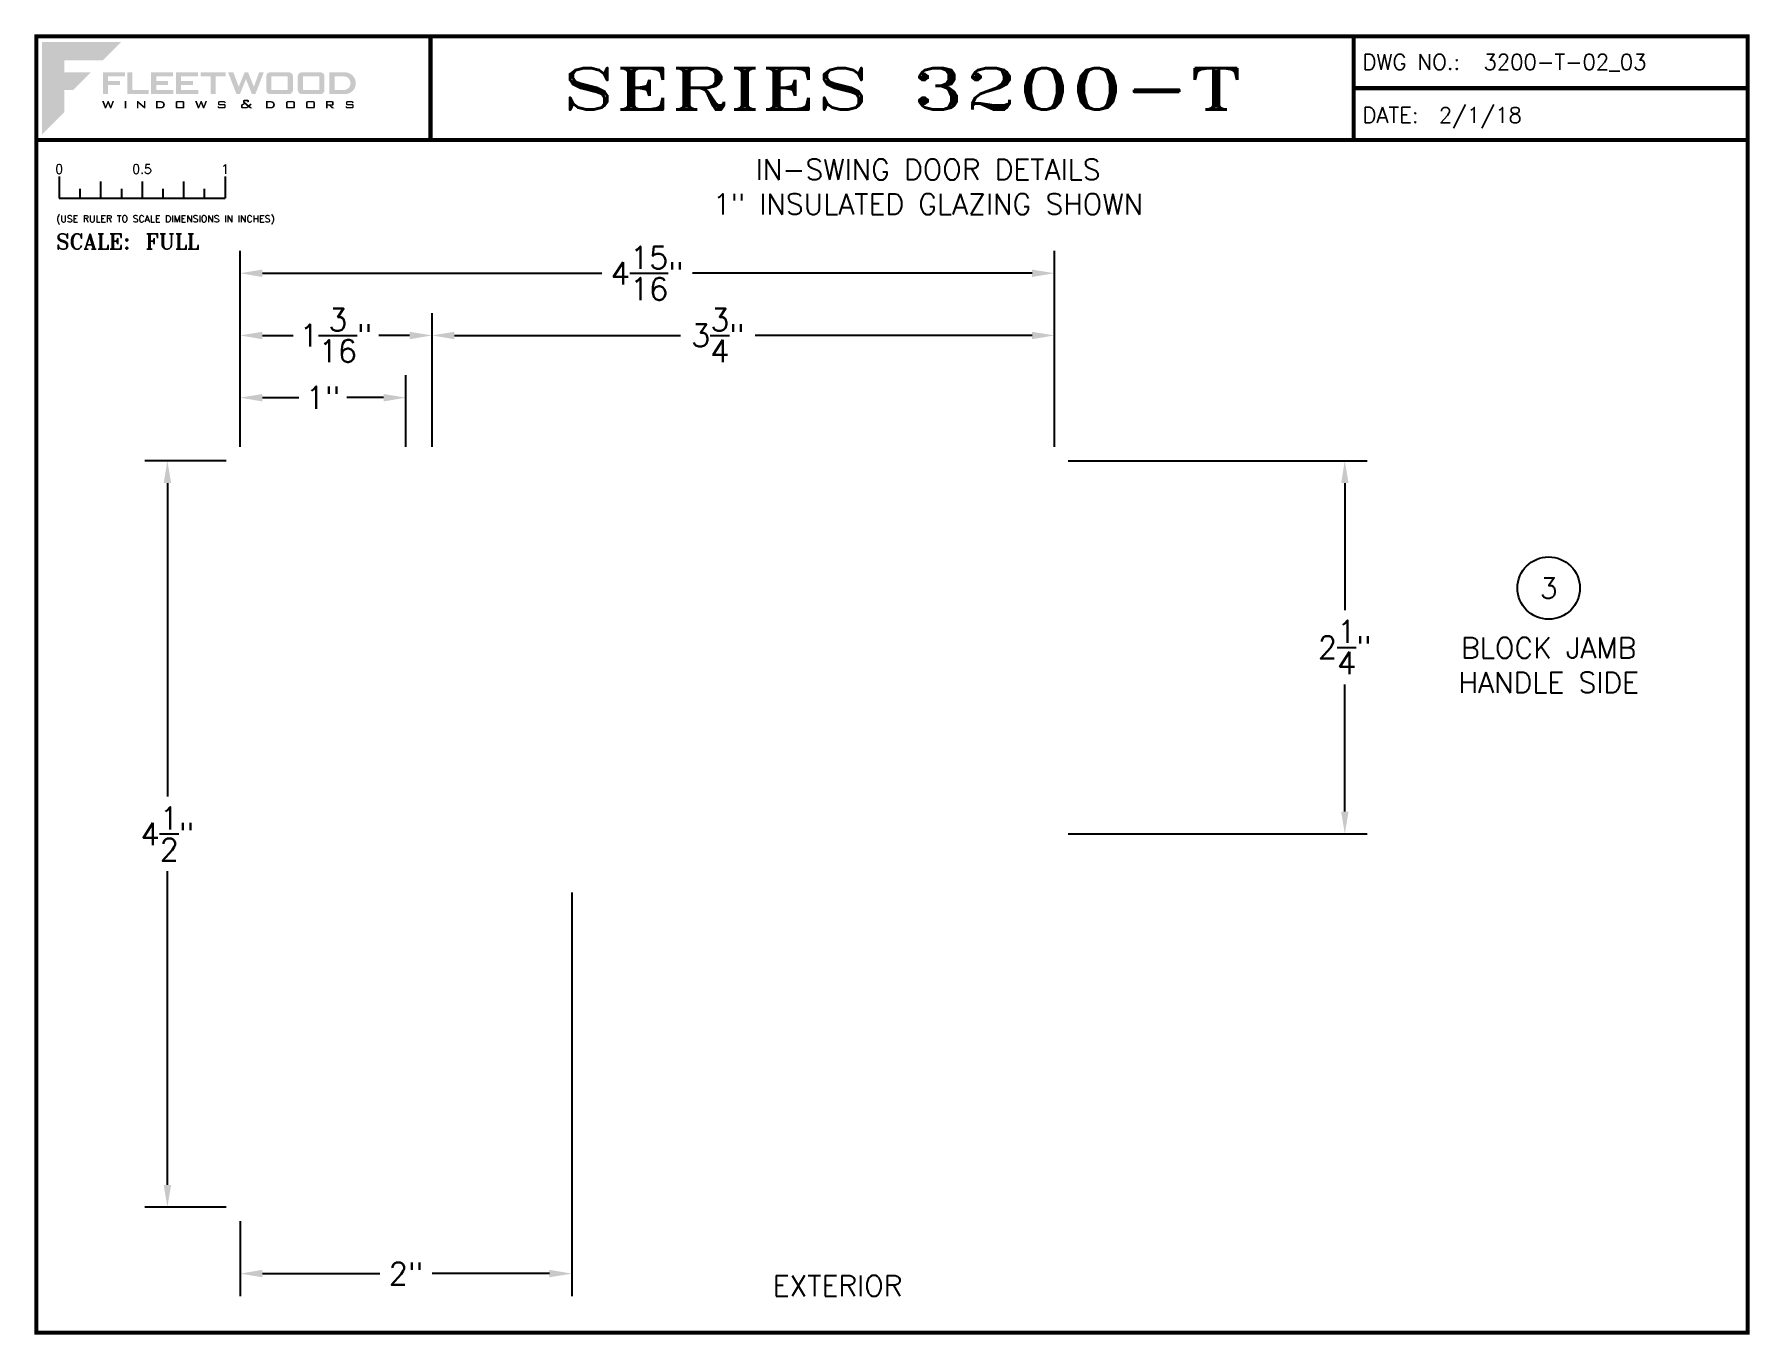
# Paper-space layout 'DETAIL 3' of a CAD drawing. Extents: x 0.1 to 10.5, y 0.1 to 7.9.
import ezdxf
from ezdxf.enums import TextEntityAlignment as Align

# ---------------------------------------------------------------- set-up
doc = ezdxf.new("R2010")
doc.units = 0
doc.header["$MEASUREMENT"] = 0
doc.layers.get('0').update_dxf_attribs({"linetype": 'CONTINUOUS'})
doc.layers.get('DEFPOINTS').update_dxf_attribs({"linetype": 'CONTINUOUS'})
for name, color, linetype in [('Ballons', 7, 'CONTINUOUS'), ('DIM', 7, 'CONTINUOUS'), ('TEXT', 7, 'CONTINUOUS')]:
    doc.layers.add(name, color=color, linetype=linetype)
doc.layers.add('VP', color=40, linetype='CONTINUOUS', plot=False)
doc.layers.get('VP').off()
doc.styles.add('ROMANS', font='romans')
doc.styles.add('ROMANT', font='romant')
doc.styles.add('SIMPLEX-094', font='simplex.shx', dxfattribs={"height": 0.094})
doc.styles.get("Standard").update_dxf_attribs({"font": 'simplex.shx'})
doc.dimstyles.new('FULL SCALE', dxfattribs={"dimscale": 0.75, "dimtxt": 0.18, "dimasz": 0.18, "dimexe": 0.18, "dimexo": 0.125, "dimgap": 0.09, "dimtad": 0, "dimtih": 1, "dimtoh": 1, "dimdec": 4, "dimzin": 0, "dimdsep": 46, "dimlunit": 4, "dimtxsty": 'Standard', "dimcen": 0.09, "dimadec": 0, "dimazin": 0, "dimtfac": 1, "dimtdec": 4, "dimtofl": 0, "dimtmove": 0, "dimatfit": 3, "dimfxl": 1, "dimtolj": 1, "dimtzin": 0, "dimarcsym": 0})

# ---------------------------------------------------------------- blocks, each defined once
blk = doc.blocks.new('Fleetwood_Logo_6-10-15')
at = {"true_color": 0x144494}
h = blk.add_hatch(color=154, dxfattribs=at)
h.dxf.hatch_style = 1
h.paths.add_polyline_path([(0.2526, -0.0017), (0.0019, -0.0017), (0.0019, -0.2942), (0.0725, -0.2236), (0.0725, -0.1535), (0.1007, -0.1535), (0.1567, -0.0976), (0.0725, -0.0976), (0.0725, -0.0596), (0.1946, -0.0596)])
at = {"true_color": 0x656b6f}
h = blk.add_hatch(color=251, dxfattribs=at)
h.dxf.hatch_style = 1
h.paths.add_polyline_path([(0.2487, -0.1256), (0.2112, -0.1256), (0.2112, -0.1102), (0.2647, -0.1102), (0.2647, -0.0976), (0.1946, -0.0976), (0.1946, -0.1667), (0.2112, -0.1667), (0.2112, -0.1377), (0.2487, -0.1377)])
h = blk.add_hatch(color=251, dxfattribs=at)
h.dxf.hatch_style = 1
h.paths.add_polyline_path([(0.2886, -0.0976), (0.272, -0.0976), (0.272, -0.1667), (0.3401, -0.1667), (0.3401, -0.1535), (0.2886, -0.1535)])
h = blk.add_hatch(color=251, dxfattribs=at)
h.dxf.hatch_style = 1
h.paths.add_polyline_path([(0.4175, -0.0976), (0.3474, -0.0976), (0.3474, -0.1667), (0.4185, -0.1667), (0.4185, -0.1534), (0.364, -0.1534), (0.364, -0.1377), (0.4015, -0.1377), (0.4015, -0.1256), (0.364, -0.1256), (0.364, -0.1102), (0.4175, -0.1102)])
h = blk.add_hatch(color=251, dxfattribs=at)
h.dxf.hatch_style = 1
h.paths.add_polyline_path([(0.4965, -0.0976), (0.4264, -0.0976), (0.4264, -0.1667), (0.4975, -0.1667), (0.4975, -0.1534), (0.443, -0.1534), (0.443, -0.1377), (0.4804, -0.1377), (0.4804, -0.1256), (0.443, -0.1256), (0.443, -0.1102), (0.4965, -0.1102)])
h = blk.add_hatch(color=251, dxfattribs=at)
h.dxf.hatch_style = 1
h.paths.add_polyline_path([(0.5842, -0.0976), (0.5054, -0.0976), (0.5054, -0.1102), (0.5365, -0.1102), (0.5365, -0.1667), (0.5531, -0.1667), (0.5531, -0.1102), (0.5842, -0.1102)])
h = blk.add_hatch(color=251, dxfattribs=at)
h.dxf.hatch_style = 1
h.paths.add_polyline_path([(0.6089, -0.0976), (0.5921, -0.0976), (0.6188, -0.1667), (0.63, -0.1667), (0.6489, -0.1192), (0.6679, -0.1667), (0.6789, -0.1667), (0.7056, -0.0976), (0.6908, -0.0976), (0.6742, -0.1433), (0.6558, -0.0976), (0.6446, -0.0976), (0.6261, -0.1433)])
h = blk.add_hatch(color=251, dxfattribs=at)
h.dxf.hatch_style = 1
h.paths.add_polyline_path([(0.7853, -0.0976), (0.726, -0.0976, 0.414214), (0.7133, -0.1102), (0.7133, -0.154, 0.414214), (0.726, -0.1667), (0.7853, -0.1667, 0.414214), (0.798, -0.154), (0.798, -0.1102, 0.414214)])
h.paths.add_polyline_path([(0.7819, -0.1102), (0.7819, -0.154), (0.7294, -0.154), (0.7294, -0.1102)], flags=16)
h = blk.add_hatch(color=251, dxfattribs=at)
h.dxf.hatch_style = 1
h.paths.add_polyline_path([(0.8856, -0.0976), (0.8262, -0.0976, 0.414214), (0.8136, -0.1102), (0.8136, -0.154, 0.414214), (0.8262, -0.1667), (0.8856, -0.1667, 0.414214), (0.8982, -0.154), (0.8982, -0.1102, 0.414214)])
h.paths.add_polyline_path([(0.8822, -0.1102), (0.8822, -0.154), (0.8296, -0.154), (0.8296, -0.1102)], flags=16)
h = blk.add_hatch(color=251, dxfattribs=at)
h.dxf.hatch_style = 1
h.paths.add_polyline_path([(0.9632, -0.0976), (0.914, -0.0976), (0.914, -0.1667), (0.9632, -0.1667, 1)])
h.paths.add_polyline_path([(0.9301, -0.1102), (0.9593, -0.1102, -1), (0.9593, -0.154), (0.9301, -0.154)], flags=16)
h = blk.add_hatch(color=7)
h.dxf.hatch_style = 1
h.paths.add_polyline_path([(0.2301, -0.1891), (0.2251, -0.1891), (0.2196, -0.2043), (0.2134, -0.1891), (0.2097, -0.1891), (0.2035, -0.2043), (0.1978, -0.1891), (0.1922, -0.1891), (0.2011, -0.2121), (0.2048, -0.2121), (0.2112, -0.1963), (0.2175, -0.2121), (0.2212, -0.2121)])
h = blk.add_hatch(color=7)
h.dxf.hatch_style = 1
h.paths.add_polyline_path([(0.2691, -0.1891), (0.2637, -0.1891), (0.2637, -0.2118), (0.2637, -0.2121), (0.2691, -0.2121)])
h = blk.add_hatch(color=7)
h.dxf.hatch_style = 1
h.paths.add_polyline_path([(0.3077, -0.1964), (0.3259, -0.2121), (0.3298, -0.2121), (0.3298, -0.1891), (0.325, -0.1891), (0.325, -0.2047), (0.3067, -0.1891), (0.3029, -0.1891), (0.3029, -0.2121), (0.3077, -0.2121)])
h = blk.add_hatch(color=7)
h.dxf.hatch_style = 1
h.paths.add_polyline_path([(0.3801, -0.1891), (0.3637, -0.1891), (0.3637, -0.2121), (0.3801, -0.2121, 1)])
h.paths.add_polyline_path([(0.3691, -0.2079), (0.3691, -0.1933), (0.3788, -0.1933, -1), (0.3788, -0.2079)], flags=16)
h = blk.add_hatch(color=7)
h.dxf.hatch_style = 1
h.paths.add_polyline_path([(0.4537, -0.2079), (0.4537, -0.1933, 0.414214), (0.4495, -0.1891), (0.4297, -0.1891, 0.414214), (0.4255, -0.1933), (0.4255, -0.2079, 0.414214), (0.4297, -0.2121), (0.4495, -0.2121, 0.414214)])
h.paths.add_polyline_path([(0.4308, -0.2079), (0.4308, -0.1933), (0.4484, -0.1933), (0.4484, -0.2079)], flags=16)
h = blk.add_hatch(color=7)
h.dxf.hatch_style = 1
h.paths.add_polyline_path([(0.5253, -0.1891), (0.5203, -0.1891), (0.5148, -0.2043), (0.5087, -0.1891), (0.5049, -0.1891), (0.4988, -0.2043), (0.493, -0.1891), (0.4874, -0.1891), (0.4963, -0.2121), (0.5001, -0.2121), (0.5064, -0.1963), (0.5127, -0.2121), (0.5164, -0.2121)])
h = blk.add_hatch(color=7)
h.dxf.hatch_style = 1
h.paths.add_polyline_path([(0.5801, -0.1891), (0.5643, -0.1891, 0.414214), (0.56, -0.1933), (0.56, -0.1981, 0.414214), (0.5643, -0.2024), (0.58, -0.2024), (0.58, -0.2078), (0.5637, -0.2078), (0.5637, -0.2052), (0.5591, -0.2062), (0.5591, -0.2078, 0.414214), (0.5634, -0.2121), (0.5805, -0.2121, 0.414214), (0.5848, -0.2078), (0.5848, -0.2024, 0.414214), (0.5805, -0.1982), (0.5648, -0.1982), (0.5648, -0.193), (0.5798, -0.193), (0.5798, -0.1958), (0.5843, -0.1948), (0.5843, -0.1933, 0.414214)])
h = blk.add_hatch(color=7)
h.dxf.hatch_style = 1
h.paths.add_polyline_path([(0.645, -0.1913, -0.222262), (0.6447, -0.1906), (0.6447, -0.1892), (0.6535, -0.1892), (0.6535, -0.193), (0.6587, -0.1918), (0.6587, -0.189, 0.414214), (0.6544, -0.1847), (0.6437, -0.1847, 0.414214), (0.6394, -0.189), (0.6394, -0.1922, 0.222262), (0.6407, -0.1948), (0.6415, -0.1955), (0.6345, -0.1998, 0.260684), (0.6329, -0.2027), (0.6329, -0.2078, 0.414214), (0.6372, -0.2121), (0.6514, -0.2121, 0.17577), (0.6536, -0.2113), (0.657, -0.2085), (0.6614, -0.2121), (0.6699, -0.2121), (0.6613, -0.2049), (0.6676, -0.1997), (0.6637, -0.1964), (0.6574, -0.2017)])
h.paths.add_polyline_path([(0.6532, -0.2052), (0.6509, -0.2072, -0.17577), (0.6502, -0.2074), (0.6382, -0.2074), (0.6382, -0.2033, -0.260684), (0.6387, -0.2025), (0.6451, -0.1985)], flags=16)
h = blk.add_hatch(color=7)
h.dxf.hatch_style = 1
h.paths.add_polyline_path([(0.7294, -0.1891), (0.713, -0.1891), (0.713, -0.2121), (0.7294, -0.2121, 1)])
h.paths.add_polyline_path([(0.7184, -0.2079), (0.7184, -0.1933), (0.7281, -0.1933, -1), (0.7281, -0.2079)], flags=16)
h = blk.add_hatch(color=7)
h.dxf.hatch_style = 1
h.paths.add_polyline_path([(0.8045, -0.2079), (0.8045, -0.1933, 0.414214), (0.8003, -0.1891), (0.7805, -0.1891, 0.414214), (0.7763, -0.1933), (0.7763, -0.2079, 0.414214), (0.7805, -0.2121), (0.8003, -0.2121, 0.414214)])
h.paths.add_polyline_path([(0.7816, -0.2079), (0.7816, -0.1933), (0.7992, -0.1933), (0.7992, -0.2079)], flags=16)
h = blk.add_hatch(color=7)
h.dxf.hatch_style = 1
h.paths.add_polyline_path([(0.8678, -0.2079), (0.8678, -0.1933, 0.414214), (0.8636, -0.1891), (0.8438, -0.1891, 0.414214), (0.8396, -0.1933), (0.8396, -0.2079, 0.414214), (0.8438, -0.2121), (0.8636, -0.2121, 0.414214)])
h.paths.add_polyline_path([(0.8449, -0.2079), (0.8449, -0.1933), (0.8624, -0.1933), (0.8624, -0.2079)], flags=16)
h = blk.add_hatch(color=7)
h.dxf.hatch_style = 1
h.paths.add_polyline_path([(0.9277, -0.1993), (0.9277, -0.1933, 0.414214), (0.9235, -0.1891), (0.9028, -0.1891), (0.9028, -0.2121), (0.9082, -0.2121), (0.9082, -0.2035), (0.9131, -0.2035), (0.9224, -0.2121), (0.9303, -0.2121), (0.9197, -0.2035), (0.9235, -0.2035, 0.414214)])
h.paths.add_polyline_path([(0.9082, -0.1993), (0.9082, -0.1933), (0.9214, -0.1933, -0.414214), (0.9224, -0.1943), (0.9224, -0.1983, -0.414214), (0.9214, -0.1993)], flags=16)
h = blk.add_hatch(color=7)
h.dxf.hatch_style = 1
h.paths.add_polyline_path([(0.9867, -0.1982), (0.971, -0.1982), (0.971, -0.193), (0.9859, -0.193), (0.9859, -0.1958), (0.9905, -0.1948), (0.9905, -0.1933, 0.414214), (0.9863, -0.1891), (0.9705, -0.1891, 0.414214), (0.9662, -0.1933), (0.9662, -0.1981, 0.414214), (0.9705, -0.2024), (0.9862, -0.2024), (0.9862, -0.2078), (0.9699, -0.2078), (0.9699, -0.2052), (0.9653, -0.2062), (0.9653, -0.2078, 0.414214), (0.9696, -0.2121), (0.9867, -0.2121, 0.414214), (0.991, -0.2078), (0.991, -0.2024, 0.414214)])
blk = doc.blocks.new('A-SIZE_L')
for p, q in [((8.095, 7.907), (8.095, 7.282)), ((8.095, 7.594), (10.47, 7.594)), ((0.157, 7.282), (10.47, 7.282))]:
    blk.add_line(p, q)
at = {"const_width": 0.025}
for points in [[(0.157, 7.907), (10.47, 7.907), (10.47, 0.093), (0.157, 0.093), (0.157, 7.907)], [(2.532, 7.907), (2.532, 7.282)], [(8.095, 7.907), (8.095, 7.282)], [(8.095, 7.594), (10.47, 7.594)], [(0.157, 7.282), (10.47, 7.282)]]:
    blk.add_lwpolyline(points, dxfattribs=at)
at = {"xscale": 1.898091133004928, "yscale": 1.898091133004928, "zscale": 1.898091133004928}
blk.add_blockref('Fleetwood_Logo_6-10-15', (0.188, 7.875), dxfattribs=at)
for s, style, p in [('DWG NO.:', 'SIMPLEX-094', (8.149, 7.705)), ('DATE:', 'SIMPLEX-094', (8.148, 7.385)), ('SCALE:', 'ROMANT', (0.276, 6.623))]:
    blk.add_text(s, height=0.094, dxfattribs=dict(style=style)).set_placement(p)
for tag, p, style in [('DWG_NO', (8.878, 7.705), 'SIMPLEX-094'), ('DATE', (8.609, 7.385), 'SIMPLEX-094'), ('SCALE', (0.814, 6.623), 'ROMANT')]:
    blk.add_attdef(tag, p, '', height=0.094, dxfattribs=dict(style=style))
for tag, height, style, width, p, p2 in [('DWG_NO', 0.094, 'SIMPLEX-094', 2.60233, (8.876, 7.704), (10.367, 7.704)), ('PRODUCT', 0.25, 'ROMANT', 2.260212, (3.282, 7.465), (7.345, 7.465))]:
    blk.add_attdef(tag, text='', height=height, dxfattribs=dict(style=style, width=width)).set_placement(p, p2, align=Align.FIT)
blk = doc.blocks.new('*D62')
at = {"layer": 'DEFPOINTS', "color": 0}
for p in [(1.394, 5.349), (0.946, 0.849), (1.394, 0.849)]:
    blk.add_point(p, dxfattribs=at)
at = {"layer": 'DIM', "color": 0, "lineweight": -2}
for p, q in [((1.3, 5.349), (0.811, 5.349)), ((0.946, 5.214), (0.946, 3.324)), ((0.946, 0.984), (0.946, 2.874)), ((1.3, 0.849), (0.811, 0.849))]:
    blk.add_line(p, q, dxfattribs=at)
at = {"layer": 'DIM', "color": 0}
for points in [[(0.924, 5.214), (0.969, 5.214), (0.946, 5.349)], [(0.924, 0.984), (0.969, 0.984), (0.946, 0.849)]]:
    blk.add_solid(points, dxfattribs=at)
at = {"layer": 'DIM', "color": 0, "insert": (0.946, 3.099), "char_height": 0.135, "attachment_point": 5}
blk.add_mtext('\\A1;4{\\H1.000000x;\\S1/2;}"', dxfattribs=at)
blk = doc.blocks.new('*D63')
at = {"layer": 'DEFPOINTS', "color": 0}
for p in [(6.292, 6.479), (1.384, 5.339), (6.292, 5.339)]:
    blk.add_point(p, dxfattribs=at)
at = {"layer": 'DIM', "color": 0, "lineweight": -2}
for p, q in [((1.384, 5.433), (1.384, 6.614)), ((6.292, 5.432), (6.292, 6.614)), ((1.519, 6.479), (3.565, 6.479)), ((6.157, 6.479), (4.111, 6.479))]:
    blk.add_line(p, q, dxfattribs=at)
at = {"layer": 'DIM', "color": 0}
for points in [[(1.519, 6.501), (1.519, 6.456), (1.384, 6.479)], [(6.157, 6.501), (6.157, 6.456), (6.292, 6.479)]]:
    blk.add_solid(points, dxfattribs=at)
at = {"layer": 'DIM', "color": 0, "insert": (3.838, 6.479), "char_height": 0.135, "attachment_point": 5}
blk.add_mtext('\\A1;4{\\H1.000000x;\\S15/16;}"', dxfattribs=at)
blk = doc.blocks.new('Full')
for p, q in [((0.137, -0.219), (0.137, -0.35)), ((0.262, -0.294), (0.262, -0.35)), ((0.387, -0.249), (0.387, -0.35)), ((0.512, -0.294), (0.512, -0.35)), ((0.637, -0.249), (0.637, -0.35)), ((0.762, -0.294), (0.762, -0.35)), ((0.887, -0.249), (0.887, -0.35)), ((1.012, -0.294), (1.012, -0.35)), ((1.137, -0.219), (1.137, -0.35)), ((0.137, -0.35), (1.137, -0.35))]:
    blk.add_line(p, q)
for s, p in [('0', (0.137, -0.219)), ('0.5', (0.637, -0.219)), ('1', (1.137, -0.219))]:
    blk.add_text(s, height=0.055).set_placement(p, align=Align.BOTTOM_CENTER)
at = {"style": 'ROMANS'}
blk.add_text('(USE RULER TO SCALE DIMENSIONS IN INCHES)', height=0.04115, dxfattribs=at).set_placement((0.12, -0.495))
blk = doc.blocks.new('*D97')
at = {"layer": 'Ballons', "color": 0, "lineweight": -2}
for p, q in [((1.384, 5.433), (1.384, 5.864)), ((2.384, 5.433), (2.384, 5.864)), ((1.519, 5.729), (1.739, 5.729)), ((2.249, 5.729), (2.028, 5.729))]:
    blk.add_line(p, q, dxfattribs=at)
at = {"layer": 'Ballons', "color": 0}
for points in [[(1.519, 5.751), (1.519, 5.706), (1.384, 5.729)], [(2.249, 5.751), (2.249, 5.706), (2.384, 5.729)]]:
    blk.add_solid(points, dxfattribs=at)
at = {"layer": 'DEFPOINTS', "color": 0}
for p in [(1.384, 5.729), (1.384, 5.339), (2.384, 5.339)]:
    blk.add_point(p, dxfattribs=at)
at = {"layer": 'Ballons', "color": 0, "insert": (1.884, 5.729), "char_height": 0.135, "attachment_point": 5}
blk.add_mtext('\\A1;1"', dxfattribs=at)
blk = doc.blocks.new('*D98')
at = {"layer": 'Ballons', "color": 0, "lineweight": -2}
for p, q in [((2.541, 5.433), (2.541, 6.239)), ((6.292, 5.432), (6.292, 6.239)), ((2.676, 6.104), (4.039, 6.104)), ((6.157, 6.104), (4.489, 6.104))]:
    blk.add_line(p, q, dxfattribs=at)
at = {"layer": 'Ballons', "color": 0}
for points in [[(2.676, 6.126), (2.676, 6.081), (2.541, 6.104)], [(6.157, 6.126), (6.157, 6.081), (6.292, 6.104)]]:
    blk.add_solid(points, dxfattribs=at)
at = {"layer": 'DEFPOINTS', "color": 0}
for p in [(6.292, 6.104), (2.541, 5.339), (6.292, 5.339)]:
    blk.add_point(p, dxfattribs=at)
at = {"layer": 'Ballons', "color": 0, "insert": (4.264, 6.104), "char_height": 0.135, "attachment_point": 5}
blk.add_mtext('\\A1;3{\\H1.000000x;\\S3/4;}"', dxfattribs=at)
blk = doc.blocks.new('*D99')
at = {"layer": 'Ballons', "color": 0, "lineweight": -2}
for p, q in [((6.375, 5.349), (8.177, 5.349)), ((8.042, 5.214), (8.042, 4.449)), ((8.042, 3.234), (8.042, 3.999)), ((6.375, 3.099), (8.177, 3.099))]:
    blk.add_line(p, q, dxfattribs=at)
at = {"layer": 'Ballons', "color": 0}
for points in [[(8.02, 5.214), (8.065, 5.214), (8.042, 5.349)], [(8.02, 3.234), (8.065, 3.234), (8.042, 3.099)]]:
    blk.add_solid(points, dxfattribs=at)
at = {"layer": 'DEFPOINTS', "color": 0}
for p in [(6.282, 5.349), (6.282, 3.099), (8.042, 3.099)]:
    blk.add_point(p, dxfattribs=at)
at = {"layer": 'Ballons', "color": 0, "insert": (8.042, 4.224), "char_height": 0.135, "attachment_point": 5}
blk.add_mtext('\\A1;2{\\H1.000000x;\\S1/4;}"', dxfattribs=at)
blk = doc.blocks.new('*D161')
at = {"layer": 'DEFPOINTS', "color": 0}
for p in [(3.384, 2.841), (1.384, 0.859), (3.384, 0.449)]:
    blk.add_point(p, dxfattribs=at)
at = {"layer": 'DIM', "color": 0, "lineweight": -2}
for p, q in [((3.384, 2.747), (3.384, 0.314)), ((1.384, 0.766), (1.384, 0.314)), ((1.519, 0.449), (2.226, 0.449)), ((3.249, 0.449), (2.541, 0.449))]:
    blk.add_line(p, q, dxfattribs=at)
at = {"layer": 'DIM', "color": 0}
for points in [[(1.519, 0.472), (1.519, 0.427), (1.384, 0.449)], [(3.249, 0.472), (3.249, 0.427), (3.384, 0.449)]]:
    blk.add_solid(points, dxfattribs=at)
at = {"layer": 'DIM', "color": 0, "insert": (2.384, 0.449), "char_height": 0.135, "attachment_point": 5}
blk.add_mtext('\\A1;2"', dxfattribs=at)
blk = doc.blocks.new('*D162')
at = {"layer": 'Ballons', "color": 0, "lineweight": -2}
for p, q in [((1.384, 5.433), (1.384, 6.239)), ((2.541, 5.433), (2.541, 6.239)), ((1.519, 6.104), (1.705, 6.104)), ((2.406, 6.104), (2.22, 6.104))]:
    blk.add_line(p, q, dxfattribs=at)
at = {"layer": 'Ballons', "color": 0}
for points in [[(1.519, 6.126), (1.519, 6.081), (1.384, 6.104)], [(2.406, 6.126), (2.406, 6.081), (2.541, 6.104)]]:
    blk.add_solid(points, dxfattribs=at)
at = {"layer": 'DEFPOINTS', "color": 0}
for p in [(2.541, 6.104), (1.384, 5.339), (2.541, 5.339)]:
    blk.add_point(p, dxfattribs=at)
at = {"layer": 'Ballons', "color": 0, "insert": (1.962, 6.104), "char_height": 0.135, "attachment_point": 5}
blk.add_mtext('\\A1;1{\\H1.000000x;\\S3/16;}"', dxfattribs=at)

psp = doc.layouts.new('DETAIL 3')

# ---------------------------------------------------------------- linework, layer by layer
at = {"layer": 'TEXT'}
psp.add_circle((9.27075, 4.58101), 0.188, dxfattribs=at)

# ---------------------------------------------------------------- block references
ref = psp.add_blockref('A-SIZE_L', (0, 0))
ref.add_attrib('DATE', '2/1/18', (8.60916, 7.38469), dxfattribs={"height": 0.094, "style": 'SIMPLEX-094'})
ref.add_attrib('SCALE', 'FULL', (0.81442, 6.62314), dxfattribs={"height": 0.094, "style": 'ROMANT'})
ref.add_attrib('PRODUCT', 'SERIES 3200-T', dxfattribs={"height": 0.25, "style": 'ROMANT', "width": 1.324706}).set_placement((3.32575, 7.46527), (7.42603, 7.46527), align=Align.FIT)
ref.add_attrib('DWG_NO', '3200-T-02_03', (8.87809, 7.70479), dxfattribs={"height": 0.094, "style": 'SIMPLEX-094'})
psp.add_blockref('Full', (0.15675, 7.2815))

# ---------------------------------------------------------------- texts
for s, p in [('3', (9.27075, 4.58101)), ('EXTERIOR', (4.9846, 0.37609))]:
    psp.add_text(s, height=0.125, dxfattribs=at).set_placement(p, align=Align.MIDDLE_CENTER)
at = {"layer": 'TEXT', "char_height": 0.125}
for s, insert, width, attachment_point in [('IN-SWING DOOR DETAILS\\P1" INSULATED GLAZING SHOWN', (5.53027, 7.16681), 2.9166667, 2), ('BLOCK JAMB\\PHANDLE SIDE', (9.27075, 4.11615), 2.1857143, 5)]:
    psp.add_mtext(s, dxfattribs=dict(at, insert=insert, width=width, attachment_point=attachment_point))

# ---------------------------------------------------------------- dimensions: what is measured, and where the dimension line sits
at = {"layer": 'Ballons'}
dim = psp.add_linear_dim(base=(2.54085, 6.10357), p1=(1.38392, 5.33944), p2=(2.54085, 5.33944), dimstyle='FULL SCALE', dxfattribs=at)
dim.commit()
dim.dimension.update_dxf_attribs({"geometry": '*D162', "text_midpoint": (1.96238, 6.10357)})
for base, p1, p2, picture, middle in [((6.29157, 6.10357), (2.54085, 5.33944), (6.29157, 5.33874), '*D98', (4.2637, 6.10357)), ((1.38392, 5.72857), (2.38392, 5.33944), (1.38392, 5.33944), '*D97', (1.88377, 5.72857))]:
    dim = psp.add_linear_dim(base=base, p1=p1, p2=p2, dimstyle='FULL SCALE', dxfattribs=at)
    dim.commit()
    dim.dimension.update_dxf_attribs({"geometry": picture, "text_midpoint": middle, "dimtype": 160})
dim = psp.add_linear_dim(base=(8.04235, 3.09943), p1=(6.28157, 5.34874), p2=(6.28166, 3.09943), angle=270, dimstyle='FULL SCALE', dxfattribs=at)
dim.commit()
dim.dimension.update_dxf_attribs({"geometry": '*D99', "text_midpoint": (8.04235, 4.22409)})
at = {"layer": 'DIM'}
for base, p1, p2, picture, middle in [((6.291571, 6.478565), (1.38392, 5.339437), (6.291571, 5.33874), '*D63', (3.837746, 6.478565)), ((3.38392, 0.44942), (1.38392, 0.85944), (3.38392, 2.84064), '*D161', (2.38392, 0.44942))]:
    dim = psp.add_linear_dim(base=base, p1=p1, p2=p2, dimstyle='FULL SCALE', dxfattribs=at)
    dim.commit()
    dim.dimension.update_dxf_attribs({"geometry": picture, "text_midpoint": middle})
dim = psp.add_linear_dim(base=(0.94635, 0.84944), p1=(1.39392, 5.34944), p2=(1.39392, 0.84944), angle=90, dimstyle='FULL SCALE', dxfattribs=at)
dim.commit()
dim.dimension.update_dxf_attribs({"geometry": '*D62', "text_midpoint": (0.94635, 3.09944)})

# ---------------------------------------------------------------- viewports
at = {"layer": 'VP'}
for center, size, view_center_point, view_height, status in [((4.41783, 5.83883), (1.39757, 0.3378911), (-1.81934, 22.93623), 0.3378911, 4), ((8.68368, 1.02512), (1.77099, 1.1802634), (2.4465, 17.33986), 1.1802635, 3)]:
    psp.add_viewport(center=center, size=size, view_center_point=view_center_point, view_height=view_height, status=status, dxfattribs=at)
psp.add_viewport(center=(4.25499, 3.05244), size=(7.08637, 5.2349032), view_center_point=(-1.98218, 19.36718), view_height=5.2349037, dxfattribs=at)

doc.saveas('drawing.dxf')
